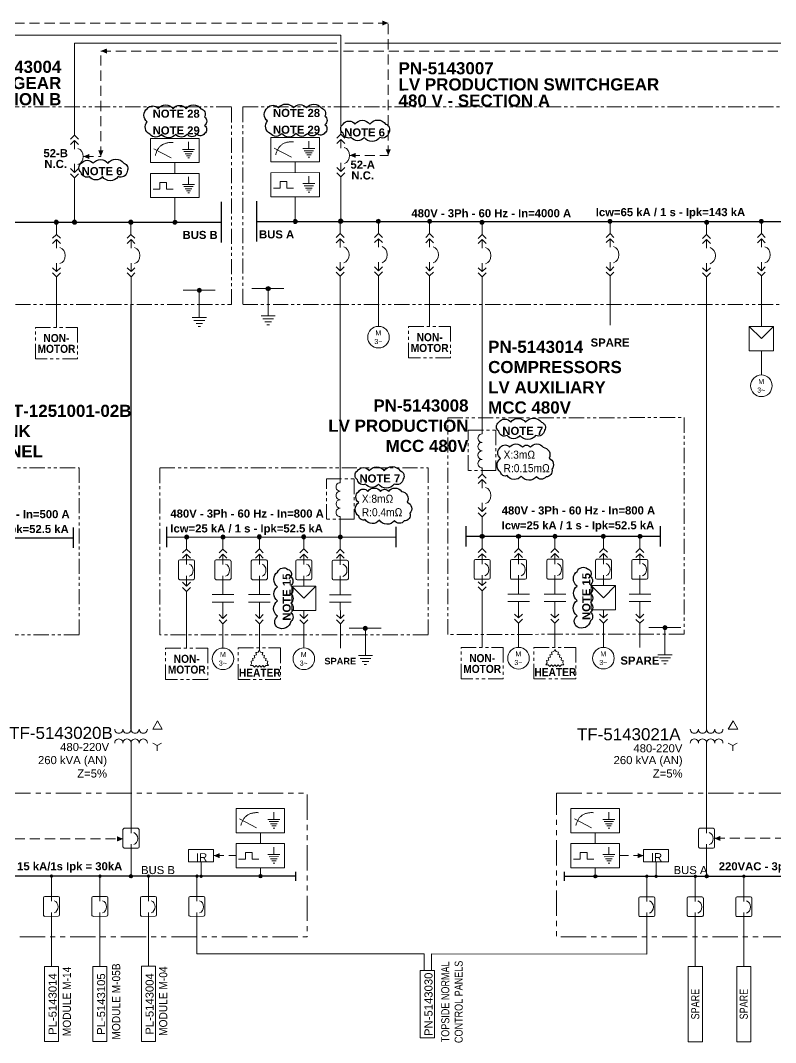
# Model space of a CAD drawing. Extents: x 0 to 1189, y 0 to 841.
# Drawn here: x 493.8 to 680.6, y 336.4 to 589.3 of the extents above; entities that cross this region are included whole.
import ezdxf

# ---------------------------------------------------------------- set-up
doc = ezdxf.new("R2010")
doc.units = 0
doc.header["$MEASUREMENT"] = 0
doc.linetypes.add('HIDDEN', pattern=[0.375, 0.25, -0.125])
doc.linetypes.add('PHANTOM', pattern=[2.5, 1.25, -0.25, 0.25, -0.25, 0.25, -0.25])
for name, color, linetype in [('E-BOARD', 4, 'PHANTOM'), ('E-BUSBAR', 5, 'Continuous'), ('E-CONNECTION DOT', 7, 'Continuous'), ('E-CONTRL. & DATA CABLE', 9, 'HIDDEN'), ('E-GEN LINE', 7, 'Continuous'), ('E-NOTE TEXT', 7, 'Continuous'), ('E-POWER CABLE', 3, 'Continuous'), ('E-SYMBOL', 2, 'Continuous'), ('E-TEXT 2', 7, 'Continuous'), ('E-TEXT 3', 3, 'Continuous'), ('REV CLOUD', 1, 'Continuous')]:
    doc.layers.add(name, color=color, linetype=linetype)
doc.layers.add('Level 1', color=7, linetype='Continuous', lineweight=0)
doc.styles.add('P80-ARIAL', font='arialbd.ttf')
doc.styles.add('P80-ARIAL-1', font='arialbd.ttf')
doc.styles.add('StyleArial', font='arial.ttf')
doc.styles.add('Styledgn032', font='arialbd.ttf')
doc.styles.add('Styledgn100', font='arialbd.ttf')

# ---------------------------------------------------------------- blocks, each defined once
blk = doc.blocks.new('DJBTEX1')
at = {"layer": 'E-SYMBOL', "linetype": 'Continuous', "lineweight": -2}
for p, q in [((0, -36.9), (0, -97.4)), ((0, -263.1), (0, -202.6))]:
    blk.add_line(p, q, dxfattribs=at)
at = {"layer": 'E-SYMBOL', "linetype": 'Continuous', "lineweight": 13, "flags": 128}
for points in [[(27.7, -27.7), (0, 0), (-27.7, -27.7)], [(27.7, -64.6), (0, -36.9), (-27.7, -64.6)], [(27.7, -235.4), (0, -263.1), (-27.7, -235.4)], [(27.7, -272.3), (0, -300), (-27.7, -272.3)]]:
    blk.add_lwpolyline(points, dxfattribs=at)
at = {"layer": 'E-SYMBOL', "linetype": 'Continuous', "lineweight": -2}
blk.add_ellipse((12.5, -150), major_axis=(0, -58.8), ratio=0.849997, start_param=0.25268, end_param=2.888912, dxfattribs=at)
blk = doc.blocks.new('CONEX31')
at = {"layer": 'E-CONNECTION DOT', "linetype": 'Continuous'}
h = blk.add_hatch(color=7, dxfattribs=at)
edge = h.paths.add_edge_path()
edge.add_arc((0, 0), 10, 0, 360)
at = {"layer": 'E-CONNECTION DOT', "color": 7, "linetype": 'Continuous', "lineweight": -2}
blk.add_circle((0, 0), 10, dxfattribs=at)
blk = doc.blocks.new('ATERR1')
at = {"layer": 'E-SYMBOL', "linetype": 'Continuous'}
h = blk.add_hatch(color=256, dxfattribs=at)
edge = h.paths.add_edge_path()
edge.add_arc((0, 0), 10, 0, 360)
at = {"layer": 'E-SYMBOL', "linetype": 'Continuous', "lineweight": -2}
for p, q in [((-80.3, 0), (77.9, 0)), ((0, 0), (0, -134.4)), ((-35, -134.4), (35, -134.4)), ((-26.8, -149.4), (26.8, -149.4)), ((-16.4, -164.4), (16.4, -164.4)), ((-5.8, -179.4), (5.8, -179.4))]:
    blk.add_line(p, q, dxfattribs=at)
blk.add_circle((0, 0), 10, dxfattribs=at)
blk = doc.blocks.new('MOT3PH1')
at = {"layer": 'E-SYMBOL', "linetype": 'Continuous', "lineweight": -2}
blk.add_circle((0, -53.4), 53.4, dxfattribs=at)
at = {"layer": 'E-SYMBOL', "linetype": 'Continuous', "lineweight": -2, "char_height": 25, "attachment_point": 5, "line_spacing_factor": 0.8, "style": 'P80-ARIAL-1'}
for s, insert in [('{\\Fdgn000|c0;M}', (-0.8, -32.3)), ('{\\Fdgn000|c0;3~}', (-0.8, -74.9))]:
    blk.add_mtext(s, dxfattribs=dict(at, insert=insert))
blk = doc.blocks.new('STARTG')
at = {"layer": 'E-SYMBOL', "linetype": 'Continuous', "lineweight": 0}
for p in [(-1, 0), (1, 0)]:
    blk.add_line(p, (0, -1), dxfattribs=at)
at = {"layer": 'E-SYMBOL', "linetype": 'Continuous', "lineweight": 0, "flags": 128}
blk.add_lwpolyline([(-1, 0), (1, 0), (1, -2), (-1, -2), (-1, 0)], dxfattribs=at)
blk = doc.blocks.new('GR MONITOR DEVICE')
at = {"layer": 'E-SYMBOL', "linetype": 'Continuous', "lineweight": 13}
for p, q in [((3.35, 13.78), (3.35, 11.94)), ((-5.18, 12.07), (-0.95, 9.86)), ((1.88, 11.94), (4.82, 11.94)), ((2.2, 11.41), (4.51, 11.41)), ((2.54, 10.86), (4.19, 10.86)), ((2.84, 10.37), (3.91, 10.37)), ((0, 8.66), (0, 6)), ((3.18, 9.82), (3.6, 9.83)), ((3.35, 5.11), (3.35, 3.28)), ((-3.71, 3.78), (-3.71, 2.12)), ((-3.71, 3.78), (-2.05, 3.78)), ((-2.05, 3.78), (-2.05, 2.12)), ((1.88, 3.28), (4.82, 3.28)), ((2.2, 2.74), (4.51, 2.75)), ((-5.37, 2.12), (-3.71, 2.12)), ((-2.05, 2.12), (-0.39, 2.12)), ((2.55, 2.19), (4.19, 2.19)), ((2.84, 1.7), (3.91, 1.71)), ((3.18, 1.16), (3.6, 1.16))]:
    blk.add_line(p, q, dxfattribs=at)
at = {"layer": 'E-SYMBOL', "linetype": 'Continuous', "lineweight": 13, "flags": 128}
for points in [[(-6.02, 14.66), (6.01, 14.66), (6.01, 8.67), (-6.02, 8.66), (-6.02, 14.66)], [(-6.02, 5.99), (6.01, 6), (6.01, 0), (-6.01, 0), (-6.02, 5.99)]]:
    blk.add_lwpolyline(points, dxfattribs=at)
at = {"layer": 'E-SYMBOL', "linetype": 'Continuous', "lineweight": 13}
blk.add_open_spline([(-4.82, 10.44), (-4.02, 13.83), (-0.45, 13.63)], degree=2, dxfattribs=at)
blk = doc.blocks.new('NA')
at = {"layer": 'E-SYMBOL', "linetype": 'Continuous', "lineweight": 13}
for p, q in [((53.536, 0), (-53.536, 0)), ((53.536, -36.62), (-53.536, -36.62))]:
    blk.add_line(p, q, dxfattribs=at)
blk = doc.blocks.new('DJARBT70')
at = {"layer": 'E-SYMBOL', "linetype": 'Continuous', "lineweight": 13}
for p, q in [((0, 7.91), (0, 5.34)), ((0, 0), (0, 2.57))]:
    blk.add_line(p, q, dxfattribs=at)
at = {"layer": 'E-SYMBOL', "linetype": 'Continuous', "lineweight": 13, "flags": 128}
for points in [[(-1.99, 6.17), (-1.99, 1.94)], [(1.65, 6.5), (-1.66, 6.5)], [(1.99, 1.94), (1.99, 6.17)], [(-1.66, 1.6), (1.66, 1.61)]]:
    blk.add_lwpolyline(points, dxfattribs=at)
at = {"layer": 'E-SYMBOL', "linetype": 'Continuous', "lineweight": 13}
for centre, start, end in [((-1.66, 6.17), 90.0158, 180.0158), ((1.65, 6.17), 0.0158, 90.0158), ((-1.66, 1.94), 180.0158, 270.0158), ((1.66, 1.94), 270.0158, 0.0158), ((1.66, 1.94), 270.0158, 0.0158)]:
    blk.add_arc(centre, 0.331, start, end, dxfattribs=at)
blk.add_ellipse((0.33, 3.96), major_axis=(0, -1.55), ratio=0.849997, start_param=0.25268, end_param=2.888912, dxfattribs=at)
blk = doc.blocks.new('TYPE-NO MOTOR')
at = {"layer": 'E-POWER CABLE', "linetype": 'Continuous', "lineweight": 0}
for p, q in [((0, -3), (0, 0)), ((0, -12.21), (0, -14.29)), ((0, -16.12), (0.01, -20.21)), ((0.01, -27.5), (0.01, -21.5))]:
    blk.add_line(p, q, dxfattribs=at)
at = {"layer": 'E-SYMBOL', "linetype": 'Continuous', "lineweight": 0, "flags": 128}
for points in [[(0.97, -3.97), (0, -3), (-0.97, -3.97)], [(0.97, -5.26), (0, -4.29), (-0.97, -5.26)], [(0.97, -19.24), (0.01, -20.21), (-0.96, -19.24)], [(0.98, -20.53), (0.01, -21.5), (-0.96, -20.53)]]:
    blk.add_lwpolyline(points, dxfattribs=at)
at = {"color": 7, "linetype": 'Continuous', "lineweight": 13}
blk.add_blockref('DJARBT70', (0, -12.21), dxfattribs=at)
at = {"layer": 'Level 1', "color": 7, "linetype": 'Continuous', "lineweight": 0, "xscale": 0.05000000000000002, "yscale": 0.05000000000000002, "zscale": 0.05000000000000002, "rotation": 0.01584072561617136}
blk.add_blockref('NA', (0, -14.29), dxfattribs=at)
blk = doc.blocks.new('AnonymousCell713')
at = {"layer": 'E-SYMBOL', "linetype": 'Continuous', "lineweight": 0}
for p, q in [((-1.67, 0.05), (-1.11, 0.2)), ((-1.52, -0.5), (-1.67, 0.05)), ((-1.26, 0.76), (-0.7, 0.91)), ((-1.11, 0.2), (-1.26, 0.76)), ((-0.85, 1.47), (-0.29, 1.62)), ((-0.7, 0.91), (-0.85, 1.47)), ((-0.29, 1.62), (0, 2.12)), ((0.29, 1.62), (0, 2.12)), ((0.85, 1.47), (0.29, 1.62)), ((0.7, 0.91), (0.85, 1.47)), ((1.26, 0.76), (0.7, 0.91)), ((1.11, 0.2), (1.26, 0.76)), ((1.67, 0.06), (1.11, 0.2)), ((1.52, -0.5), (1.67, 0.06)), ((-1.92, -1.21), (-2.22, -1.72)), ((-1.63, -1.72), (-2.22, -1.72)), ((-2.07, -0.65), (-1.52, -0.5)), ((-1.92, -1.21), (-2.07, -0.65)), ((-1.63, -1.72), (-1.22, -2.13)), ((-1.22, -2.13), (-0.82, -1.72)), ((-0.82, -1.72), (-0.41, -2.13)), ((-0.41, -2.13), (0, -1.72)), ((0, -1.72), (0.41, -2.12)), ((0.41, -2.12), (0.82, -1.72)), ((0.82, -1.72), (1.22, -2.12)), ((1.22, -2.12), (1.63, -1.72)), ((2.07, -0.65), (1.52, -0.5)), ((1.63, -1.72), (2.22, -1.72)), ((1.93, -1.21), (2.07, -0.65)), ((1.93, -1.21), (2.22, -1.72))]:
    blk.add_line(p, q, dxfattribs=at)
blk = doc.blocks.new('A$C74899eaa')
at = {"layer": 'E-BOARD', "lineweight": 13, "ltscale": 3}
blk.add_lwpolyline([(-5.21, 0), (5.21, 0), (5.21, -7.79), (-5.21, -7.79)], close=True, dxfattribs=at)
blk = doc.blocks.new('A$C8a68718e')
at = {"color": 1}
blk.add_blockref('A$C74899eaa', (0, 0), dxfattribs=at)
at = {"color": 7, "linetype": 'Continuous', "lineweight": 0}
blk.add_blockref('AnonymousCell713', (0, -2.62), dxfattribs=at)
at = {"layer": 'E-TEXT 2', "linetype": 'Continuous', "lineweight": 0, "insert": (0.11, -6.11), "char_height": 2, "attachment_point": 5, "rotation": 0.0158, "line_spacing_factor": 0.8, "style": 'Styledgn032'}
blk.add_mtext('{\\W0.9;HEATER}', dxfattribs=at)
blk = doc.blocks.new('AnonymousCell200')
at = {"layer": 'E-SYMBOL', "linetype": 'Continuous', "lineweight": 0}
for p, q in [((5.79, -3.03), (4.43, -2.24)), ((5.79, -3.03), (7.16, -2.24)), ((5.79, -4.61), (5.79, -3.03))]:
    blk.add_line(p, q, dxfattribs=at)
at = {"layer": 'E-SYMBOL', "linetype": 'Continuous', "lineweight": 0, "flags": 128}
blk.add_lwpolyline([(5.88, 4.61), (4.43, 2.09), (7.34, 2.09), (5.88, 4.61)], dxfattribs=at)
at = {"layer": 'E-SYMBOL', "linetype": 'Continuous', "lineweight": 13}
for centre, major_axis in [((-6.08, 2.09), (0, 1.29)), ((-3.56, 2.09), (0, 1.29)), ((-1.04, 2.09), (0, 1.29)), ((1.49, 2.09), (0, 1.29)), ((-6.08, -2.24), (0, -1.29)), ((-3.56, -2.24), (0, -1.29)), ((-1.04, -2.24), (0, -1.29)), ((1.49, -2.24), (0, -1.29))]:
    blk.add_ellipse(centre, major_axis=major_axis, ratio=0.975, start_param=1.570796, end_param=4.712389, dxfattribs=at)
blk = doc.blocks.new('A$C231cb64e')
at = {"layer": 'E-CONNECTION DOT', "linetype": 'Continuous'}
h = blk.add_hatch(color=256, dxfattribs=at)
edge = h.paths.add_edge_path()
edge.add_ellipse((0, 0), major_axis=(0, 0.439), ratio=0.94575, start_angle=0, end_angle=360)
at = {"layer": 'E-POWER CABLE', "linetype": 'Continuous', "lineweight": 13}
for p, q in [((-0.02, -0.04), (-0.02, -3.64)), ((-0.01, -11.55), (-0.01, -15.02))]:
    blk.add_line(p, q, dxfattribs=at)
at = {"color": 7, "linetype": 'Continuous', "lineweight": 13}
blk.add_blockref('DJARBT70', (-0.01, -11.55), dxfattribs=at)
blk = doc.blocks.new('*U71')
at = {"color": 1}
blk.add_blockref('A$C231cb64e', (0.01, 7.29), dxfattribs=at)
blk = doc.blocks.new('*U72')
at = {"color": 0, "linetype": 'ByBlock', "lineweight": -2, "transparency": 16777216}
for p in [(0, 0), (12, 0), (24, 0), (36, 0), (48, 0), (60, 0), (72, 0), (84, 0), (96, 0)]:
    blk.add_blockref('*U71', p, dxfattribs=at)
blk = doc.blocks.new('A$C2fee4b12')
at = {"layer": 'E-GEN LINE', "linetype": 'Continuous', "lineweight": 13, "extrusion": (0, 0, -1), "flags": 128}
blk.add_lwpolyline([(1.74, -7.3), (-1.75, -7.3), (-1.75, -25.92), (1.74, -25.92), (1.74, -7.3)], dxfattribs=at)
at = {"layer": 'E-POWER CABLE', "lineweight": 13}
blk.add_line((0, 0), (0, -7.3), dxfattribs=at)
blk = doc.blocks.new('A$Cc5f35a90')
at = {"layer": 'E-CONNECTION DOT', "linetype": 'Continuous'}
h = blk.add_hatch(color=7, dxfattribs=at)
edge = h.paths.add_edge_path()
edge.add_arc((0, -37.97), 0.328, 0, 360)
at = {"layer": 'E-CONNECTION DOT', "color": 7, "linetype": 'Continuous', "lineweight": 40}
blk.add_circle((0, -37.97), 0.328, dxfattribs=at)
at = {"layer": 'E-POWER CABLE', "lineweight": 13}
for p, q in [((0, -5), (0, -25.41)), ((0, -32.6), (0, -37.97))]:
    blk.add_line(p, q, dxfattribs=at)
at = {"color": 7, "linetype": 'Continuous', "lineweight": 13}
blk.add_blockref('DJARBT70', (0, -32.6), dxfattribs=at)
blk = doc.blocks.new('*U73')
at = {"color": 1}
blk.add_blockref('A$C231cb64e', (0.01, 7.29), dxfattribs=at)
blk = doc.blocks.new('*U74')
at = {"color": 0, "linetype": 'ByBlock', "lineweight": -2, "transparency": 16777216}
for p in [(0, 0), (12, 0), (24, 0), (36, 0), (48, 0), (60, 0), (72, 0), (84, 0), (96, 0), (108, 0), (120, 0)]:
    blk.add_blockref('*U73', p, dxfattribs=at)
blk = doc.blocks.new('A$C3ad98294')
at = {"layer": 'E-GEN LINE', "color": 7, "linetype": 'Continuous', "lineweight": 13, "extrusion": (0, 0, -1), "flags": 128}
blk.add_lwpolyline([(1.74, -7.34), (-1.75, -7.34), (-1.75, -25.96), (1.74, -25.96), (1.74, -7.34)], dxfattribs=at)
at = {"layer": 'E-POWER CABLE', "lineweight": 13}
blk.add_line((0, -0.04), (0, -7.34), dxfattribs=at)
at = {"layer": 'E-TEXT 2', "color": 7, "linetype": 'Continuous', "lineweight": 0, "insert": (0, -16.65), "char_height": 2, "attachment_point": 5, "rotation": 90, "line_spacing_factor": 0.993976, "style": 'StyleArial'}
blk.add_mtext('{\\W0.8;SPARE}', dxfattribs=at)
blk = doc.blocks.new('A$C9ab99d19')
at = {"layer": 'E-SYMBOL', "linetype": 'Continuous', "lineweight": 0, "flags": 128}
blk.add_lwpolyline([(3.09, 0), (-3.09, 0), (-3.09, -3.02), (3.09, -3.02), (3.09, 0)], dxfattribs=at)
at = {"layer": 'E-TEXT 2', "linetype": 'Continuous', "lineweight": 0, "insert": (0.11, -1.9), "char_height": 2, "attachment_point": 5, "line_spacing_factor": 0.8, "style": 'StyleArial'}
blk.add_mtext('IR', dxfattribs=at)
blk = doc.blocks.new('REATOR1')
at = {"layer": 'E-SYMBOL', "linetype": 'Continuous', "lineweight": -2, "flags": 128}
blk.add_lwpolyline([(0, -111.9, -1), (0, -83.9, -1), (0, -56, -1), (0, -28, -1), (0, 0, -1)], format="xyb", dxfattribs=at)
blk = doc.blocks.new('A$C7d9aff4f')
at = {"layer": 'E-BOARD', "lineweight": 13, "ltscale": 3}
blk.add_lwpolyline([(-3.41, 0.96), (3.4, 0.96), (3.4, -9.04), (-3.41, -9.04)], close=True, dxfattribs=at)
at = {"layer": 'E-POWER CABLE', "linetype": 'Continuous', "lineweight": 13}
blk.add_lwpolyline([(0, -9.99), (0, -8.39)], dxfattribs=at)
at = {"layer": 'Level 1', "color": 7, "linetype": 'Continuous', "lineweight": 13, "xscale": 0.075, "yscale": 0.075, "zscale": 0.075, "rotation": 0.01584072559316328}
blk.add_blockref('REATOR1', (0, 0), dxfattribs=at)
at = {"layer": 'Level 1', "color": 7, "lineweight": 0, "xscale": 0.035, "yscale": 0.035, "zscale": 0.035, "rotation": 0.01584072559316328}
blk.add_blockref('DJBTEX1', (0, -9.99), dxfattribs=at)
blk = doc.blocks.new('A$C7ddd5fdc')
at = {"layer": 'E-BOARD', "lineweight": 13, "ltscale": 3}
blk.add_lwpolyline([(-3.41, 0.96), (3.4, 0.96), (3.4, -9.04), (-3.41, -9.04)], close=True, dxfattribs=at)
at = {"layer": 'Level 1', "color": 7, "linetype": 'Continuous', "lineweight": 13, "xscale": 0.075, "yscale": 0.075, "zscale": 0.075, "rotation": 0.01584072559316328}
blk.add_blockref('REATOR1', (0, 0), dxfattribs=at)

msp = doc.modelspace()

# ---------------------------------------------------------------- hatches: boundary and pattern name
at = {"layer": 'E-CONNECTION DOT', "linetype": 'Continuous'}
h = msp.add_hatch(color=7, dxfattribs=at)
edge = h.paths.add_edge_path()
edge.add_ellipse((538.46, 377.57), major_axis=(0, 0.439), ratio=0.94575, start_angle=0, end_angle=360)
h = msp.add_hatch(color=7, dxfattribs=at)
edge = h.paths.add_edge_path()
edge.add_ellipse((553.13, 377.6), major_axis=(0, 0.439), ratio=0.94575, start_angle=0, end_angle=360)
h = msp.add_hatch(color=7, dxfattribs=at)
edge = h.paths.add_edge_path()
edge.add_ellipse((553.15, 377.6), major_axis=(0, 0.439), ratio=0.94575, start_angle=0, end_angle=360)
h = msp.add_hatch(color=256, dxfattribs=at)
edge = h.paths.add_edge_path()
edge.add_arc((635.97, 377.56), 0.328, 0, 360)
h = msp.add_hatch(color=7, dxfattribs=at)
edge = h.paths.add_edge_path()
edge.add_ellipse((651.01, 377.57), major_axis=(0, 0.439), ratio=0.94575, start_angle=0, end_angle=360)
at = {"layer": 'E-CONTRL. & DATA CABLE', "ltscale": 10}
for points in [[(584.75, 588.7), (583.26, 589.34), (583.26, 588.07)], [(513.64, 581.77), (515.14, 581.14), (515.13, 582.41)], [(513.64, 555.68), (514.28, 557.17), (513.01, 557.17)], [(575.22, 555.96), (576.71, 555.32), (576.71, 556.59)], [(584.75, 555.96), (585.39, 557.45), (584.12, 557.45)], [(509.31, 555.68), (510.8, 555.04), (510.8, 556.31)], [(519.18, 386.83), (517.68, 386.19), (517.68, 387.46)], [(665.43, 386.94), (666.92, 386.31), (666.92, 387.58)], [(541.56, 382.68), (543.05, 383.31), (543.05, 382.04)], [(647.92, 382.68), (646.43, 383.32), (646.43, 382.05)]]:
    msp.add_hatch(color=256, dxfattribs=at).paths.add_polyline_path(points)

# ---------------------------------------------------------------- linework, layer by layer
at = {"layer": 'E-BOARD', "lineweight": 13, "ltscale": 3}
for points in [[(335.02, 519.06), (545.95, 519.06), (545.95, 567.95), (335.02, 567.95)], [(548.74, 519.06), (710.06, 519.06), (710.06, 567.95), (548.74, 567.95)], [(657.93, 437.49), (599.46, 437.41), (599.46, 490.99), (657.93, 491.07)], [(508.28, 437.33), (458.51, 437.33), (458.51, 478.65), (508.28, 478.65)], [(594.61, 437.32), (528.24, 437.32), (528.24, 478.64), (594.61, 478.64)]]:
    msp.add_lwpolyline(points, close=True, dxfattribs=at)
at = {"layer": 'E-BOARD', "lineweight": 13, "ltscale": 5, "flags": 128}
for points in [[(265.03, 398.14), (564.66, 398.14), (564.67, 362.59), (265.03, 362.59), (265.03, 398.14)], [(626.41, 398.14), (931.04, 398.14), (931.05, 362.59), (626.41, 362.59), (626.41, 398.14)]]:
    msp.add_lwpolyline(points, dxfattribs=at)
at = {"layer": 'E-BUSBAR', "linetype": 'Continuous', "lineweight": 30}
for p, q in [((543.44, 544.42), (543.44, 534.42)), ((552.17, 544.6), (552.17, 534.6)), ((347.53, 539.39), (543.38, 539.42)), ((552.17, 539.6), (732.39, 539.6)), ((506.82, 463.84), (506.82, 458.84)), ((529.89, 464.02), (529.89, 459.02)), ((586.62, 464.04), (586.62, 459.04)), ((603.98, 464.2), (603.98, 459.2)), ((651.98, 464.21), (651.98, 459.21)), ((462, 461.33), (506.82, 461.34)), ((529.89, 461.52), (586.62, 461.54)), ((603.98, 461.7), (651.98, 461.71))]:
    msp.add_line(p, q, dxfattribs=at)
at = {"layer": 'E-BUSBAR', "linetype": 'Continuous', "lineweight": 30, "flags": 128}
for points in [[(561.83, 378.67), (561.83, 376.46), (561.83, 376.46)], [(628.23, 378.67), (628.23, 376.47), (628.23, 376.47)]]:
    msp.add_lwpolyline(points, dxfattribs=at)
at = {"layer": 'E-BUSBAR', "linetype": 'Continuous', "lineweight": 30}
for points in [[(561.83, 377.57), (427.42, 377.57)], [(628.23, 377.57), (775.61, 377.57)]]:
    msp.add_open_spline(points, degree=1, dxfattribs=at)
at = {"layer": 'E-CONNECTION DOT', "linetype": 'Continuous', "lineweight": 40}
msp.add_circle((635.97, 377.56), 0.328, dxfattribs=at)
at = {"layer": 'E-CONNECTION DOT', "color": 7, "linetype": 'Continuous', "lineweight": 0}
for centre in [(553.13, 377.6), (553.15, 377.6)]:
    msp.add_ellipse(centre, major_axis=(0, 0.439), ratio=0.94575, dxfattribs=at)
at = {"layer": 'E-CONTRL. & DATA CABLE', "lineweight": 0, "ltscale": 10}
for p, q in [((584.74, 588.69), (158.15, 588.69)), ((584.74, 555.92), (584.74, 588.69)), ((513.64, 555.68), (513.64, 581.75)), ((509.31, 555.68), (513.64, 555.68)), ((575.2, 555.92), (584.74, 555.92)), ((665.5, 386.99), (777.3, 386.92)), ((424.81, 386.92), (519.13, 386.84))]:
    msp.add_line(p, q, dxfattribs=at)
for points in [[(513.64, 581.75), (984.88, 581.75)], [(541.55, 382.68), (547.1, 382.68)], [(647.93, 382.68), (641.98, 382.68)]]:
    msp.add_lwpolyline(points, dxfattribs=at)
at = {"layer": 'E-GEN LINE', "color": 7, "linetype": 'Continuous', "lineweight": 13, "extrusion": (0, 0, -1), "flags": 128}
msp.add_lwpolyline([(-592.68, 354.25), (-596.17, 354.25), (-596.17, 337.63), (-592.68, 337.63), (-592.68, 354.25)], dxfattribs=at)
at = {"layer": 'E-POWER CABLE', "linetype": 'Continuous', "lineweight": 13}
for p, q in [((507.12, 560.93), (507.12, 583.72)), ((572.01, 583.72), (507.12, 583.72)), ((956.94, 583.72), (574.01, 583.72)), ((507.12, 550.43), (507.12, 539.43)), ((573.01, 550.67), (573.02, 539.67)), ((531.96, 545.5), (531.97, 539.41)), ((561.74, 545.68), (561.74, 539.59)), ((572.87, 536.6), (572.87, 539.6)), ((607.97, 536.39), (607.97, 539.39)), ((663.5, 536.39), (663.5, 539.39)), ((572.87, 526.1), (572.88, 513.6)), ((572.89, 461.53), (572.89, 466.56)), ((607.98, 461.7), (607.98, 466.54))]:
    msp.add_line(p, q, dxfattribs=at)
at = {"layer": 'E-POWER CABLE', "linetype": 'Continuous', "lineweight": 0}
for p, q in [((502.66, 536.4), (502.66, 539.4)), ((521.11, 536.4), (521.11, 539.4)), ((582.33, 536.63), (582.33, 539.63)), ((594.98, 536.61), (594.98, 539.61)), ((639.62, 536.62), (639.62, 539.62)), ((677.05, 536.61), (677.05, 539.61)), ((582.33, 526.13), (582.34, 513.63)), ((594.98, 526.11), (594.98, 513.61)), ((639.62, 526.12), (639.63, 513.98)), ((677.05, 526.11), (677.06, 513.61)), ((502.67, 525.9), (502.67, 513.4)), ((521.12, 525.9), (521.12, 519.06)), ((677.06, 501.61), (677.06, 507.61)), ((534.86, 458.55), (534.86, 461.55)), ((543.86, 458.55), (543.86, 461.55)), ((552.86, 458.56), (552.86, 461.56)), ((563.86, 458.56), (563.86, 461.56)), ((607.98, 458.7), (607.98, 461.7)), ((616.98, 458.7), (616.98, 461.7)), ((625.98, 458.7), (625.98, 461.7)), ((637.98, 458.7), (637.98, 461.7)), ((534.87, 434.05), (534.86, 448.05)), ((543.86, 449.35), (543.86, 447.26)), ((552.86, 449.35), (552.86, 447.27)), ((607.98, 434.2), (607.98, 448.2)), ((616.98, 449.49), (616.98, 447.41)), ((625.98, 449.5), (625.98, 447.41)), ((543.86, 445.43), (543.87, 441.35)), ((552.86, 445.43), (552.87, 441.35)), ((616.98, 445.58), (616.98, 441.49)), ((625.98, 445.58), (625.98, 441.5)), ((563.86, 443.35), (563.87, 441.35)), ((637.98, 443.5), (637.98, 441.5)), ((563.87, 434.06), (563.87, 440.06)), ((616.98, 434.2), (616.98, 440.2)), ((625.98, 434.2), (625.98, 440.2)), ((637.98, 434.21), (637.98, 440.21)), ((543.87, 434.05), (543.87, 440.05)), ((552.87, 434.06), (552.87, 440.06)), ((552.87, 433.56), (552.87, 434.06)), ((538.46, 381.16, 0), (538.46, 377.57, 0)), ((635.97, 377.56), (635.97, 379.68)), ((651.01, 381.17, 0), (651.01, 377.57, 0))]:
    msp.add_line(p, q, dxfattribs=at)
at = {"layer": 'E-POWER CABLE', "linetype": 'Continuous', "lineweight": 13, "ltscale": 0.25}
for p, q in [((607.97, 487.03), (607.97, 525.89)), ((663.51, 414), (663.51, 525.89)), ((572.88, 513.6), (572.88, 474.95))]:
    msp.add_line(p, q, dxfattribs=at)
at = {"layer": 'E-POWER CABLE'}
msp.add_line((521.12, 414), (521.12, 519.06), dxfattribs=at)
at = {"layer": 'E-POWER CABLE', "color": 7, "linetype": 'Continuous', "lineweight": 0}
msp.add_line((553.11, 377.91), (553.11, 379.68), dxfattribs=at)
at = {"layer": 'E-POWER CABLE', "lineweight": 13}
for p, q in [((537.42, 362.59), (537.42, 358.42)), ((648.71, 362.55), (648.71, 358.31)), ((593.63, 358.42), (537.42, 358.42)), ((593.67, 358.42), (593.67, 354.25)), ((595.38, 358.42), (648.71, 358.31)), ((595.42, 358.42), (595.42, 354.25))]:
    msp.add_line(p, q, dxfattribs=at)
at = {"layer": 'E-POWER CABLE', "linetype": 'Continuous', "lineweight": 13}
msp.add_lwpolyline([(573.01, 561.17), (573.01, 585.72), (137.65, 585.72)], dxfattribs=at)
at = {"layer": 'E-SYMBOL', "linetype": 'Continuous', "lineweight": 0, "flags": 128}
for points in [[(535.83, 457.58), (534.86, 458.55), (533.89, 457.58)], [(544.83, 457.58), (543.86, 458.55), (542.89, 457.58)], [(553.83, 457.59), (552.86, 458.56), (551.89, 457.59)], [(564.83, 457.59), (563.86, 458.56), (562.89, 457.59)], [(608.95, 457.73), (607.98, 458.7), (607.01, 457.73)], [(617.95, 457.73), (616.98, 458.7), (616.01, 457.73)], [(626.95, 457.73), (625.98, 458.7), (625.01, 457.73)], [(638.95, 457.74), (637.98, 458.7), (637.01, 457.73)], [(535.83, 456.29), (534.86, 457.26), (533.89, 456.29)], [(544.83, 456.29), (543.86, 457.26), (542.89, 456.29)], [(553.83, 456.29), (552.86, 457.26), (551.89, 456.29)], [(564.83, 456.3), (563.86, 457.27), (562.89, 456.3)], [(608.95, 456.44), (607.98, 457.4), (607.01, 456.43)], [(617.95, 456.44), (616.98, 457.41), (616.01, 456.44)], [(626.95, 456.44), (625.98, 457.41), (625.01, 456.44)], [(638.95, 456.44), (637.98, 457.41), (637.01, 456.44)], [(535.83, 450.32), (534.86, 449.35), (533.89, 450.31)], [(608.95, 450.46), (607.98, 449.49), (607.01, 450.46)], [(535.83, 449.02), (534.86, 448.05), (533.89, 449.02)], [(608.95, 449.17), (607.98, 448.2), (607.01, 449.17)], [(544.83, 442.32), (543.87, 441.35), (542.9, 442.32)], [(544.84, 441.02), (543.87, 440.05), (542.9, 441.02)], [(553.83, 442.32), (552.87, 441.35), (551.9, 442.32)], [(553.84, 441.03), (552.87, 440.06), (551.9, 441.03)], [(564.83, 442.32), (563.87, 441.35), (562.9, 442.32)], [(564.84, 441.03), (563.87, 440.06), (562.9, 441.03)], [(617.95, 442.46), (616.98, 441.49), (616.01, 442.46)], [(617.95, 441.17), (616.98, 440.2), (616.01, 441.17)], [(626.95, 442.47), (625.98, 441.5), (625.01, 442.47)], [(626.95, 441.17), (625.98, 440.2), (625.01, 441.17)], [(638.95, 442.47), (637.98, 441.5), (637.01, 442.47)], [(638.95, 441.18), (637.98, 440.21), (637.01, 441.17)]]:
    msp.add_lwpolyline(points, dxfattribs=at)
at = {"layer": 'REV CLOUD'}
for points in [[(525.13, 567.5, -0.520567), (527.82, 567.5, -0.520567), (531.54, 567.5, -0.520567), (534.73, 567.5, -0.520567), (538.41, 567.5, -0.520567), (539.29, 565.49, -0.520567), (539.29, 563.36, -0.520567), (539.29, 561.34, -0.520567), (537.4, 561.2, -0.520567), (534.99, 561.2, -0.520567), (532.17, 561.2, -0.520567), (528.65, 561.2, -0.520567), (525.8, 561.2, -0.520567), (525.13, 564.28, -0.520567)], [(554.9, 567.68, -0.520567), (557.59, 567.68, -0.520567), (561.32, 567.68, -0.520567), (564.5, 567.68, -0.520567), (568.19, 567.68, -0.520567), (569.06, 565.67, -0.520567), (569.06, 563.54, -0.520567), (569.06, 561.53, -0.520567), (567.17, 561.39, -0.520567), (564.77, 561.39, -0.520567), (561.94, 561.39, -0.520567), (558.43, 561.39, -0.520567), (555.57, 561.39, -0.520567), (554.9, 564.47, -0.520567)], [(573.57, 563.67, -0.520567), (576.52, 563.67, -0.520567), (580.18, 563.67, -0.520567), (584.11, 563.67, -0.520567), (584.88, 561.66, -0.520567), (582.67, 560.38, -0.520567), (578.8, 560.38, -0.520567), (575.61, 560.38, -0.520567), (573.57, 561.42, -0.520567)], [(508.82, 553.99, -0.520567), (511.76, 553.99, -0.520567), (515.43, 553.99, -0.520567), (519.35, 553.99, -0.520567), (520.13, 551.97, -0.520567), (517.92, 550.69, -0.520567), (514.04, 550.69, -0.520567), (510.86, 550.69, -0.520567), (508.82, 551.74, -0.520567)], [(612.11, 489.93, -0.520567), (615.05, 489.93, -0.520567), (618.72, 489.93, -0.520567), (622.64, 489.93, -0.520567), (623.42, 487.92, -0.520567), (621.21, 486.64, -0.520567), (617.33, 486.64, -0.520567), (614.15, 486.64, -0.520567), (612.11, 487.68, -0.520567)], [(612.54, 483.72, -0.520567), (614.77, 483.72, -0.520567), (617.93, 483.72, -0.520567), (619.94, 483.72, -0.520567), (623.08, 483.72, -0.520567), (624.56, 481.01, -0.520567), (625.2, 478.29, -0.520567), (623.78, 476.4, -0.520567), (621.39, 476.48, -0.520567), (617.65, 476.6, -0.520567), (614.15, 476.72, -0.520567), (612.54, 477.57, -0.520567), (612.54, 480.97, -0.520567)], [(577.12, 477.92, -0.520567), (580.07, 477.92, -0.520567), (583.73, 477.92, -0.520567), (587.66, 477.92, -0.520567), (588.43, 475.9, -0.520567), (586.22, 474.62, -0.520567), (582.35, 474.62, -0.520567), (579.16, 474.62, -0.520567), (577.12, 475.67, -0.520567)], [(577.46, 472.82, -0.520567), (579.68, 472.82, -0.520567), (582.84, 472.82, -0.520567), (584.86, 472.82, -0.520567), (588, 472.82, -0.520567), (589.47, 470.11, -0.520567), (590.12, 467.39, -0.520567), (588.7, 465.5, -0.520567), (586.3, 465.58, -0.520567), (582.56, 465.7, -0.520567), (579.06, 465.82, -0.520567), (577.46, 466.67, -0.520567), (577.46, 470.07, -0.520567)], [(557.38, 439.14, -0.520567), (557.38, 441.9, -0.520567), (557.38, 445.7, -0.520567), (557.38, 449.22, -0.520567), (557.38, 452.86, -0.520567), (559.93, 453.51, -0.520567), (560.63, 451.64, -0.520567), (560.63, 449.53, -0.520567), (560.63, 447.43, -0.520567), (560.63, 445.15, -0.520567), (560.63, 442.79, -0.520567), (560.63, 440.61, -0.520567)], [(631.5, 439.28, -0.520567), (631.5, 442.05, -0.520567), (631.5, 445.85, -0.520567), (631.5, 449.37, -0.520567), (631.5, 453.01, -0.520567), (634.04, 453.65, -0.520567), (634.75, 451.78, -0.520567), (634.75, 449.67, -0.520567), (634.75, 447.57, -0.520567), (634.75, 445.29, -0.520567), (634.75, 442.94, -0.520567), (634.75, 440.75, -0.520567)]]:
    msp.add_lwpolyline(points, format="xyb", close=True, dxfattribs=at)

# ---------------------------------------------------------------- block references
for name, p in [('GR MONITOR DEVICE', (531.96, 545.5)), ('GR MONITOR DEVICE', (561.74, 545.68)), ('TYPE-NO MOTOR', (572.89, 461.53)), ('TYPE-NO MOTOR', (647, 461.68)), ('GR MONITOR DEVICE', (553.11, 379.68)), ('GR MONITOR DEVICE', (635.97, 379.68))]:
    msp.add_blockref(name, p)
at = {"color": 1}
for name, p in [('A$C74899eaa', (594.98, 513.61)), ('A$C74899eaa', (502.67, 513.4)), ('A$C7d9aff4f', (607.97, 487.03)), ('A$C74899eaa', (534.87, 434.05)), ('A$C8a68718e', (552.87, 434.06)), ('A$C74899eaa', (607.98, 434.2)), ('A$C8a68718e', (625.98, 434.2)), ('A$Cc5f35a90', (521.12, 415.54)), ('A$Cc5f35a90', (663.51, 415.54)), ('A$C9ab99d19', (538.46, 384.19)), ('A$C9ab99d19', (651.01, 384.2, 0)), ('*U72', (441.42, 370.32)), ('*U74', (648.71, 370.28)), ('A$C2fee4b12', (501.42, 362.59)), ('A$C2fee4b12', (513.42, 362.59)), ('A$C2fee4b12', (525.42, 362.63)), ('A$C3ad98294', (660.71, 362.59)), ('A$C3ad98294', (672.71, 362.59))]:
    msp.add_blockref(name, p, dxfattribs=at)
at = {"color": 7, "linetype": 'Continuous', "lineweight": 13}
for p in [(534.86, 449.35), (543.86, 449.35), (552.86, 449.35), (563.86, 449.35), (607.98, 449.49), (616.98, 449.49), (625.98, 449.5), (637.98, 449.5)]:
    msp.add_blockref('DJARBT70', p, dxfattribs=at)
at = {"color": 7, "linetype": 'Continuous', "lineweight": 0}
msp.add_blockref('AnonymousCell713', (552.87, 431.43), dxfattribs=at)
at = {"color": 7, "linetype": 'Continuous', "lineweight": 0, "xscale": 0.8, "yscale": 0.8, "zscale": 0.8}
for p in [(522.96, 412.33), (665.34, 412.33)]:
    msp.add_blockref('AnonymousCell200', p, dxfattribs=at)
at = {"layer": 'E-POWER CABLE', "linetype": 'Continuous', "lineweight": 0, "xscale": 0.05000000000000002, "yscale": 0.05000000000000002, "zscale": 0.05000000000000002, "rotation": 0.01584072561617136}
for p in [(534.86, 461.55), (607.98, 461.7)]:
    msp.add_blockref('CONEX31', p, dxfattribs=at)
at = {"layer": 'Level 1', "color": 7, "linetype": 'Continuous', "lineweight": 13}
for name, p, xscale, yscale, zscale, rotation in [('DJBTEX1', (507.12, 560.93), 0.035, 0.035, 0.035, 0.01584072559316328), ('DJBTEX1', (573.01, 561.17), 0.035, 0.035, 0.035, 0.01584072559316328), ('CONEX31', (502.61, 539.43), 0.05000000000000002, 0.05000000000000002, 0.05000000000000002, 0.01584072561617136), ('CONEX31', (507.12, 539.43), 0.05000000000000002, 0.05000000000000002, 0.05000000000000002, 0.01584072561617136), ('CONEX31', (521.06, 539.43), 0.05000000000000002, 0.05000000000000002, 0.05000000000000002, 0.01584072561617136), ('CONEX31', (572.87, 539.6), 0.05000000000000002, 0.05000000000000002, 0.05000000000000002, 0.01584072561617136), ('CONEX31', (573.02, 539.67), 0.05000000000000002, 0.05000000000000002, 0.05000000000000002, 0.01584072561617136), ('CONEX31', (607.97, 539.39), 0.05000000000000002, 0.05000000000000002, 0.05000000000000002, 0.01584072561617136), ('CONEX31', (663.5, 539.39), 0.05000000000000002, 0.05000000000000002, 0.05000000000000002, 0.01584072561617136), ('DJBTEX1', (572.87, 536.6), 0.035, 0.035, 0.035, 0.01584072559316328), ('DJBTEX1', (607.97, 536.39), 0.035, 0.035, 0.035, 0.01584072559316328), ('DJBTEX1', (663.5, 536.39), 0.035, 0.035, 0.035, 0.01584072559316328)]:
    msp.add_blockref(name, p, dxfattribs=dict(at, xscale=xscale, yscale=yscale, zscale=zscale, rotation=rotation))
at = {"layer": 'Level 1', "color": 7, "linetype": 'Continuous', "lineweight": 0}
for name, p, xscale, yscale, zscale, rotation in [('CONEX31', (502.66, 539.4), 0.05000000000000002, 0.05000000000000002, 0.05000000000000002, 0.01584072561617136), ('CONEX31', (507.17, 539.4), 0.05000000000000002, 0.05000000000000002, 0.05000000000000002, 0.01584072561617136), ('CONEX31', (521.11, 539.4), 0.05000000000000002, 0.05000000000000002, 0.05000000000000002, 0.01584072561617136), ('CONEX31', (531.97, 539.41), 0.05000000000000002, 0.05000000000000002, 0.05000000000000002, 0.01584072561617136), ('CONEX31', (561.74, 539.59), 0.05000000000000002, 0.05000000000000002, 0.05000000000000002, 0.01584072561617136), ('CONEX31', (582.33, 539.63), 0.05000000000000002, 0.05000000000000002, 0.05000000000000002, 0.01584072561617136), ('CONEX31', (594.98, 539.61), 0.05000000000000002, 0.05000000000000002, 0.05000000000000002, 0.01584072561617136), ('CONEX31', (639.62, 539.62), 0.05000000000000002, 0.05000000000000002, 0.05000000000000002, 0.01584072561617136), ('CONEX31', (677.05, 539.61), 0.05000000000000002, 0.05000000000000002, 0.05000000000000002, 0.01584072561617136), ('DJBTEX1', (502.66, 536.4), 0.035, 0.035, 0.035, 0.01584072559316328), ('DJBTEX1', (521.11, 536.4), 0.035, 0.035, 0.035, 0.01584072559316328), ('DJBTEX1', (582.33, 536.63), 0.035, 0.035, 0.035, 0.01584072559316328), ('DJBTEX1', (594.98, 536.61), 0.035, 0.035, 0.035, 0.01584072559316328), ('DJBTEX1', (639.62, 536.62), 0.035, 0.035, 0.035, 0.01584072559316328), ('DJBTEX1', (677.05, 536.61), 0.035, 0.035, 0.035, 0.01584072559316328), ('STARTG', (677.06, 513.61), 3, 3, 3, 0.01584072559316328), ('CONEX31', (543.86, 461.55), 0.05000000000000002, 0.05000000000000002, 0.05000000000000002, 0.01584072561617136), ('CONEX31', (552.86, 461.56), 0.05000000000000002, 0.05000000000000002, 0.05000000000000002, 0.01584072561617136), ('CONEX31', (563.86, 461.56), 0.05000000000000002, 0.05000000000000002, 0.05000000000000002, 0.01584072561617136), ('CONEX31', (572.89, 461.53), 0.05000000000000002, 0.05000000000000002, 0.05000000000000002, 0.01584072561617136), ('CONEX31', (616.98, 461.7), 0.05000000000000002, 0.05000000000000002, 0.05000000000000002, 0.01584072561617136), ('CONEX31', (625.98, 461.7), 0.05000000000000002, 0.05000000000000002, 0.05000000000000002, 0.01584072561617136), ('CONEX31', (637.98, 461.7), 0.05000000000000002, 0.05000000000000002, 0.05000000000000002, 0.01584072561617136), ('CONEX31', (647, 461.68), 0.05000000000000002, 0.05000000000000002, 0.05000000000000002, 0.01584072561617136), ('STARTG', (563.86, 449.35), 3, 3, 3, 0.01584072559316328), ('STARTG', (637.98, 449.5), 3, 3, 3, 0.01584072559316328), ('NA', (543.86, 447.26), 0.05000000000000002, 0.05000000000000002, 0.05000000000000002, 0.01584072561617136), ('NA', (552.86, 447.27), 0.05000000000000002, 0.05000000000000002, 0.05000000000000002, 0.01584072561617136), ('NA', (616.98, 447.41), 0.05000000000000002, 0.05000000000000002, 0.05000000000000002, 0.01584072561617136), ('NA', (625.98, 447.41), 0.05000000000000002, 0.05000000000000002, 0.05000000000000002, 0.01584072561617136)]:
    msp.add_blockref(name, p, dxfattribs=dict(at, xscale=xscale, yscale=yscale, zscale=zscale, rotation=rotation))
at = {"layer": 'Level 1', "color": 1, "linetype": 'Continuous', "lineweight": 13, "xscale": 0.05000000000000002, "yscale": 0.05000000000000002, "zscale": 0.05000000000000002, "rotation": 0.01584072561617136}
for p in [(538.01, 522.56), (555.04, 522.99), (579.11, 438.94), (653.2, 439.11)]:
    msp.add_blockref('ATERR1', p, dxfattribs=at)
at = {"layer": 'Level 1', "color": 1, "linetype": 'Continuous', "lineweight": 0, "xscale": 0.05000000000000002, "yscale": 0.05000000000000002, "zscale": 0.05000000000000002, "rotation": 0.01584072561617136}
for p in [(582.34, 513.63), (677.06, 501.61), (543.87, 434.05), (563.87, 434.06), (616.98, 434.2), (637.98, 434.21)]:
    msp.add_blockref('MOT3PH1', p, dxfattribs=at)
at = {"layer": 'REV CLOUD', "color": 1}
msp.add_blockref('A$C7ddd5fdc', (572.88, 474.95), dxfattribs=at)

# ---------------------------------------------------------------- texts
at = {"layer": 'E-NOTE TEXT', "linetype": 'Continuous', "lineweight": 0, "char_height": 2, "style": 'Styledgn100'}
for s, insert, attachment_point, rotation, line_spacing_factor in [('NOTE 28\\PNOTE 29', (526.47, 567.27), 1, 0.0158, 1.243984), ('NOTE 28\\PNOTE 29', (556.24, 567.45), 1, 0.0158, 1.243984), ('NOTE 6', (573.85, 560.6), 7, 0.0158, 0.8), ('NOTE 6', (508.91, 551.02), 7, 0.0158, 0.8), ('NOTE 7', (612.99, 486.76), 7, 0.0158, 0.8), ('NOTE 7', (577.63, 474.98), 7, 0.0158, 0.8), ('NOTE 15', (560.65, 440.84), 7, 90.0158, 0.8), ('NOTE 15', (634.76, 440.99), 7, 90.0158, 0.8)]:
    msp.add_mtext(s, dxfattribs=dict(at, insert=insert, attachment_point=attachment_point, rotation=rotation, line_spacing_factor=line_spacing_factor))
at = {"layer": 'E-TEXT 2', "linetype": 'Continuous', "lineweight": 0, "rotation": 0.0158}
for s, insert, char_height, attachment_point, line_spacing_factor, style in [('52-B\\PN.C.', (502.48, 555.15), 2, 5, 0.8, 'Styledgn100'), ('52-A\\PN.C.', (578.43, 552.31), 2, 5, 0.8, 'Styledgn100'), ('480V - 3Ph - 60 Hz - In=4000 A', (610.24, 541.62), 2, 5, 0.8, 'P80-ARIAL'), ('Icw=65 kA / 1 s - Ipk=143 kA', (654.57, 541.61), 2, 5, 0.8, 'P80-ARIAL'), ('BUS B', (538.21, 536.25), 2, 5, 0.8, 'Styledgn100'), ('BUS A', (557.13, 536.39), 2, 5, 0.8, 'Styledgn100'), ('{\\W0.9;NON-\\PMOTOR}', (502.67, 509.41), 2, 5, 0.8, 'Styledgn032'), ('{\\W0.9;NON-\\PMOTOR}', (594.99, 509.62), 2, 5, 0.8, 'Styledgn032'), ('SPARE', (639.63, 509.64), 2, 5, 0.8, 'P80-ARIAL-1'), ('480V - 3Ph - 60 Hz - In=500 A\\PIcw=25 kA / 1 s - Ipk=52.5 kA', (467.97, 465.03), 2, 4, 1.103118, 'P80-ARIAL'), ('480V - 3Ph - 60 Hz - In=800 A\\PIcw=25 kA / 1 s - Ipk=52.5 kA', (530.85, 465.18), 2, 4, 1.103118, 'P80-ARIAL'), ('480V - 3Ph - 60 Hz - In=800 A\\PIcw=25 kA / 1 s - Ipk=52.5 kA', (612.82, 465.95), 2, 4, 1.103118, 'P80-ARIAL'), ('{\\W0.9;NON-\\PMOTOR}', (607.99, 430.21), 2, 5, 0.8, 'Styledgn032'), ('{\\W0.9;NON-\\PMOTOR}', (534.9, 430.04), 2, 5, 0.8, 'Styledgn032'), ('SPARE', (572.88, 430.8), 1.632, 5, 0.8, 'P80-ARIAL'), ('SPARE', (647, 430.94), 2, 5, 0.8, 'P80-ARIAL')]:
    msp.add_mtext(s, dxfattribs=dict(at, insert=insert, char_height=char_height, attachment_point=attachment_point, line_spacing_factor=line_spacing_factor, style=style))
at = {"layer": 'E-TEXT 2', "char_height": 2, "width": 9.0804, "attachment_point": 1, "rotation": 0.0158, "style": 'P80-ARIAL'}
for s, insert in [('{\\fArial|b0|i0|c0|p34;\\W0.9;X:3mΩ\\PR:0.15mΩ}', (613.29, 482.89)), ('{\\fArial|b0|i0|c0|p34;\\W0.9;X:8mΩ\\PR:0.4mΩ}', (578.21, 471.99))]:
    msp.add_mtext(s, dxfattribs=dict(at, insert=insert))
at = {"layer": 'E-TEXT 2', "linetype": 'Continuous', "lineweight": 0, "char_height": 2, "attachment_point": 5, "line_spacing_factor": 0.993976, "style": 'StyleArial'}
for insert in [(509.64, 409.55), (651.46, 409.23)]:
    msp.add_mtext('480-220V', dxfattribs=dict(at, insert=insert))
at = {"layer": 'E-TEXT 2', "linetype": 'Continuous', "lineweight": 0, "char_height": 2, "width": 19.5863, "attachment_point": 5, "line_spacing_factor": 0.993976, "style": 'StyleArial'}
for insert in [(505.39, 404.65), (647.78, 404.65)]:
    msp.add_mtext('\\pxqr;260 kVA (AN)\\PZ=5%', dxfattribs=dict(at, insert=insert))
at = {"layer": 'E-TEXT 2', "color": 7, "linetype": 'Continuous', "lineweight": 0, "char_height": 2, "width": 78.8285, "attachment_point": 7, "line_spacing_factor": 0.843373, "style": 'StyleArial'}
for insert in [(444.34, 378.45), (666.52, 378.44)]:
    msp.add_mtext('{\\fArial|b1|i0|c0|p34;\\C256;220VAC - 3ph - 60Hz In = 800A Icw = 15 kA/1s Ipk = 30kA}', dxfattribs=dict(at, insert=insert))
at = {"layer": 'E-TEXT 2', "color": 7, "linetype": 'Continuous', "lineweight": 0, "char_height": 2, "attachment_point": 7, "line_spacing_factor": 0.843373, "style": 'StyleArial'}
for s, insert in [('BUS B', (523.6, 378.09)), ('BUS A', (655.34, 378.09))]:
    msp.add_mtext(s, dxfattribs=dict(at, insert=insert))
at = {"layer": 'E-TEXT 2', "color": 7, "linetype": 'Continuous', "lineweight": 0, "char_height": 2, "attachment_point": 5, "rotation": 90, "style": 'StyleArial'}
for s, insert, line_spacing_factor in [('{\\W0.9;MODULE M-14}', (505.26, 346.6), 0.9), ('{\\W0.9;MODULE M-05B}', (517.45, 346.59), 0.9), ('{\\W0.9;MODULE M-04}', (529.09, 346.68), 0.9), ('{\\W0.8;TOPSIDE NORMAL \\PCONTROL PANELS}', (600.53, 346.5), 0.993976), ('PL-5143014', (501.72, 345.94), 0.993976), ('PL-5143105', (513.72, 345.94), 0.993976), ('PL-5143004', (525.72, 345.98), 0.993976), ('PN-5143030', (594.72, 345.9), 0.993976)]:
    msp.add_mtext(s, dxfattribs=dict(at, insert=insert, line_spacing_factor=line_spacing_factor))
at = {"layer": 'E-TEXT 3', "linetype": 'Continuous', "lineweight": 0, "char_height": 3, "attachment_point": 7, "rotation": 0.0158, "line_spacing_factor": 0.8, "style": 'Styledgn100'}
for s, insert, width in [('\\pxqr;PN-5143004\\PLV PRODUCTION SWITCHGEAR\\P 480 V - SECTION B', (436.75, 568.3), 67.1123), ('PN-5143007\\PLV PRODUCTION SWITCHGEAR \\P480 V - SECTION A', (587.3, 567.96), 69.2669)]:
    msp.add_mtext(s, dxfattribs=dict(at, insert=insert, width=width))
at = {"layer": 'E-TEXT 3', "linetype": 'Continuous', "lineweight": 13, "char_height": 3, "attachment_point": 1, "style": 'P80-ARIAL'}
for s, insert, width in [('\\pxsm1,ql;PN-5143014\\PCOMPRESSORS\\PLV AUXILIARY\\PMCC 480V', (609.46, 510.08), 60.4303), ('PN-AQ-TQ-UT-1251001-02B\\PUFU CIP TANK\\PHEATER PANEL', (466.74, 494.24), 56.8524)]:
    msp.add_mtext(s, dxfattribs=dict(at, insert=insert, width=width))
at = {"layer": 'E-TEXT 3', "linetype": 'Continuous', "lineweight": 0, "insert": (569.92, 482.51), "char_height": 3, "attachment_point": 7, "rotation": 0.0158, "line_spacing_factor": 0.828528, "style": 'Styledgn100'}
msp.add_mtext('\\pxsm1,qr;PN-5143008\\PLV PRODUCTION\\PMCC 480V', dxfattribs=at)
at = {"layer": 'E-TEXT 3', "linetype": 'Continuous', "lineweight": 0, "char_height": 3, "attachment_point": 7, "line_spacing_factor": 0.843373, "style": 'StyleArial'}
for s, insert in [('TF-5143020B', (490.97, 411.5)), ('TF-5143021A', (631.44, 411.17))]:
    msp.add_mtext(s, dxfattribs=dict(at, insert=insert))

doc.saveas('drawing.dxf')
